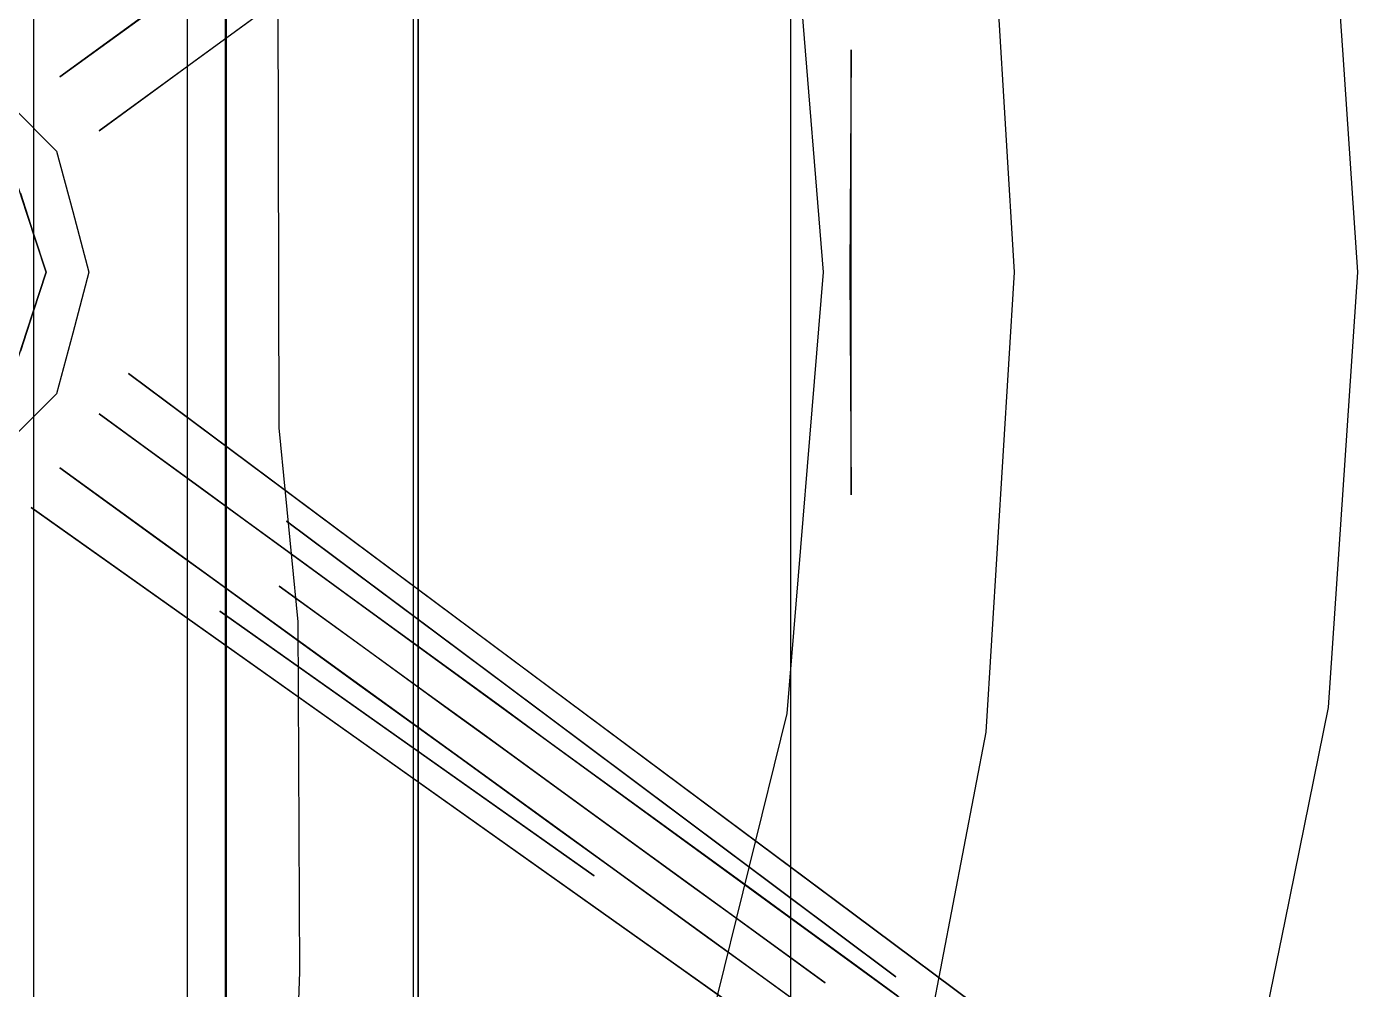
# Model space of a CAD drawing. Header units: millimetres. Extents: x -28.2 to 24.3, y -24.8 to 12.4.
# Drawn here: x 6.7804 to 6.9949, y -4.7396 to -4.5845 of the extents above; entities that cross this region are included whole.
import ezdxf

# ---------------------------------------------------------------- set-up
doc = ezdxf.new("R2010")
doc.units = ezdxf.units.MM
doc.layers.add('FURNISHINGELEMENT', color=8, linetype='Continuous')

msp = doc.modelspace()

# ---------------------------------------------------------------- linework, layer by layer
at = {"layer": 'FURNISHINGELEMENT'}
for p, q in [((6.80634, -4.87408, 0.75402), (6.80634, -4.37408, 0.75402)), ((6.78152, -4.43625, 0.71206), (6.78152, -4.81188, 0.71206)), ((6.78152, -4.43625, 0.71206), (6.78152, -4.81188, 0.71206)), ((6.81258, -4.43625, 0.68017), (6.81258, -4.81188, 0.68017)), ((6.81258, -4.43625, 0.68017), (6.81258, -4.81188, 0.68017)), ((6.84275, -4.81188, 0.71472), (6.84275, -4.43625, 0.71472)), ((6.84275, -4.81188, 0.71472), (6.84275, -4.43625, 0.71472)), ((6.84351, -4.81188, 0.68107), (6.84351, -4.43625, 0.68107)), ((6.90353, -4.43625, 0.72927), (6.90353, -4.81188, 0.72927)), ((6.90353, -4.43625, 0.72927), (6.90353, -4.81188, 0.72927)), ((6.81242, -4.48438, 0.64569), (6.81242, -4.76383, 0.64569)), ((6.93503, -4.55, 0.78137), (6.9396, -4.62408, 0.78243)), ((6.90886, -4.62408, 0.91168), (6.90302, -4.55296, 0.92076)), ((6.99019, -4.55395, 1.27344), (6.99254, -4.58902, 1.27344)), ((6.84609, -4.56191, 0.47107), (6.79208, -4.60126, 0.48962)), ((6.82111, -4.64916, 0.6722), (6.82094, -4.56721, 0.67228)), ((6.82111, -4.64916, 0.6722), (6.82094, -4.56721, 0.67228)), ((6.78575, -4.59256, 0.48962), (6.81838, -4.56893, 0.47843)), ((6.84351, -4.57711, 0.68107), (6.84351, -4.62407, 0.68107)), ((6.80188, -4.58088, 0.48409), (6.79382, -4.58672, 0.48685)), ((6.80817, -4.58954, 0.48409), (6.81621, -4.58368, 0.48132)), ((6.79382, -4.58672, 0.48685), (6.78575, -4.59256, 0.48962)), ((6.80012, -4.5954, 0.48685), (6.80817, -4.58954, 0.48409)), ((6.91328, -4.58823, 0.92975), (6.91311, -4.62408, 0.91195)), ((6.91328, -4.58823, 0.92975), (6.91311, -4.62408, 0.91195)), ((6.91328, -4.65993, 0.92975), (6.91328, -4.58823, 0.92975)), ((6.91328, -4.65993, 0.92975), (6.91328, -4.58823, 0.92975)), ((6.99254, -4.58902, 1.27344), (6.99489, -4.62408, 1.27344)), ((6.79208, -4.60126, 0.48962), (6.80012, -4.5954, 0.48685)), ((6.77805, -4.59737, 0.59041), (6.78521, -4.60453, 0.59041)), ((6.78521, -4.60453, 0.59041), (6.78783, -4.6143, 0.59041)), ((6.78046, -4.61462, 0.44873), (6.77739, -4.60516, 0.44873)), ((6.7794, -4.61135, 0.44873), (6.78147, -4.61771, 0.44873)), ((6.78354, -4.62408, 0.44873), (6.78046, -4.61462, 0.44873)), ((6.78783, -4.6143, 0.59041), (6.79045, -4.62408, 0.59041)), ((6.78147, -4.61771, 0.44873), (6.78354, -4.62408, 0.44873)), ((6.78046, -4.63354, 0.44873), (6.78354, -4.62408, 0.44873)), ((6.78354, -4.62408, 0.44873), (6.78147, -4.63045, 0.44873)), ((6.79045, -4.62408, 0.59041), (6.78783, -4.63386, 0.59041)), ((6.84351, -4.62407, 0.68107), (6.84351, -4.67102, 0.68107)), ((6.90296, -4.69519, 0.91954), (6.90886, -4.62408, 0.91168)), ((6.91311, -4.62408, 0.91195), (6.91328, -4.65993, 0.92975)), ((6.91311, -4.62408, 0.91195), (6.91328, -4.65993, 0.92975)), ((6.9396, -4.62408, 0.78243), (6.93503, -4.69816, 0.78137)), ((6.99489, -4.62408, 1.27344), (6.99254, -4.65915, 1.27344)), ((6.78147, -4.63045, 0.44873), (6.7794, -4.63681, 0.44873)), ((6.77739, -4.643, 0.44873), (6.78046, -4.63354, 0.44873)), ((6.78783, -4.63386, 0.59041), (6.78521, -4.64364, 0.59041)), ((6.79681, -4.64039, 0.46386), (6.82442, -4.66096, 0.45539)), ((6.82959, -4.66482, 0.4538), (6.79681, -4.64039, 0.46386)), ((6.78521, -4.64364, 0.59041), (6.77805, -4.65079, 0.59041)), ((6.80012, -4.65276, 0.48685), (6.79208, -4.6469, 0.48962)), ((6.79208, -4.6469, 0.48962), (6.84609, -4.68625, 0.47107)), ((6.79208, -4.6469, 0.48962), (6.84609, -4.68625, 0.47107)), ((6.80012, -4.65276, 0.48685), (6.79208, -4.6469, 0.48962)), ((6.82418, -4.68043, 0.67122), (6.82111, -4.64916, 0.6722)), ((6.82418, -4.68043, 0.67122), (6.82111, -4.64916, 0.6722)), ((6.80817, -4.65862, 0.48409), (6.80012, -4.65276, 0.48685)), ((6.80817, -4.65862, 0.48409), (6.80012, -4.65276, 0.48685)), ((6.81838, -4.67923, 0.47843), (6.78575, -4.6556, 0.48962)), ((6.78575, -4.6556, 0.48962), (6.79382, -4.66144, 0.48685)), ((6.81621, -4.66449, 0.48132), (6.80817, -4.65862, 0.48409)), ((6.81621, -4.66449, 0.48132), (6.80817, -4.65862, 0.48409)), ((6.99254, -4.65915, 1.27344), (6.99019, -4.69421, 1.27344)), ((6.80923, -4.68189, 0.4559), (6.78113, -4.66196, 0.46445)), ((6.78113, -4.66196, 0.46445), (6.83388, -4.69937, 0.44841)), ((6.79382, -4.66144, 0.48685), (6.80188, -4.66728, 0.48409)), ((6.82442, -4.66096, 0.45539), (6.85204, -4.68154, 0.44691)), ((6.82426, -4.67035, 0.47856), (6.81621, -4.66449, 0.48132)), ((6.82426, -4.67035, 0.47856), (6.81621, -4.66449, 0.48132)), ((6.85004, -4.6849, 0.43001), (6.82231, -4.66417, 0.43777)), ((6.82231, -4.66417, 0.43777), (6.85786, -4.69074, 0.42782)), ((6.85004, -4.6849, 0.43001), (6.82231, -4.66417, 0.43777)), ((6.82231, -4.66417, 0.43777), (6.85786, -4.69074, 0.42782)), ((6.86238, -4.68925, 0.44374), (6.82959, -4.66482, 0.4538)), ((6.80188, -4.66728, 0.48409), (6.80994, -4.67312, 0.48132)), ((6.83231, -4.67621, 0.4758), (6.82426, -4.67035, 0.47856)), ((6.83231, -4.67621, 0.4758), (6.82426, -4.67035, 0.47856)), ((6.84351, -4.67102, 0.68107), (6.84351, -4.71797, 0.68107)), ((6.80994, -4.67312, 0.48132), (6.818, -4.67896, 0.47856)), ((6.82918, -4.6805, 0.47601), (6.82113, -4.67465, 0.47878)), ((6.82113, -4.67465, 0.47878), (6.83507, -4.68478, 0.47398)), ((6.84035, -4.68208, 0.47303), (6.83231, -4.67621, 0.4758)), ((6.84035, -4.68208, 0.47303), (6.83231, -4.67621, 0.4758)), ((6.83962, -4.69854, 0.43053), (6.81152, -4.67867, 0.43832)), ((6.81152, -4.67867, 0.43832), (6.83997, -4.6988, 0.43043)), ((6.818, -4.67896, 0.47856), (6.82607, -4.6848, 0.4758)), ((6.85101, -4.70287, 0.46725), (6.81838, -4.67923, 0.47843)), ((6.83734, -4.70183, 0.44736), (6.80923, -4.68189, 0.4559)), ((6.82443, -4.7368, 0.67117), (6.82418, -4.68043, 0.67122)), ((6.82443, -4.7368, 0.67117), (6.82418, -4.68043, 0.67122)), ((6.83723, -4.68635, 0.47324), (6.82918, -4.6805, 0.47601)), ((6.8484, -4.68794, 0.47027), (6.84035, -4.68208, 0.47303)), ((6.8484, -4.68794, 0.47027), (6.84035, -4.68208, 0.47303)), ((6.85204, -4.68154, 0.44691), (6.88288, -4.70452, 0.43745)), ((6.82607, -4.6848, 0.4758), (6.83413, -4.69064, 0.47303)), ((6.83507, -4.68478, 0.47398), (6.84901, -4.69491, 0.46919)), ((6.84529, -4.6922, 0.47047), (6.83723, -4.68635, 0.47324)), ((6.84609, -4.68625, 0.47107), (6.9001, -4.72561, 0.45252)), ((6.84609, -4.68625, 0.47107), (6.9001, -4.72561, 0.45252)), ((6.88528, -4.71124, 0.42014), (6.85004, -4.6849, 0.43001)), ((6.88528, -4.71124, 0.42014), (6.85004, -4.6849, 0.43001)), ((6.85645, -4.6938, 0.46751), (6.8484, -4.68794, 0.47027)), ((6.85645, -4.6938, 0.46751), (6.8484, -4.68794, 0.47027)), ((6.83413, -4.69064, 0.47303), (6.84219, -4.69648, 0.47027)), ((6.85786, -4.69074, 0.42782), (6.88949, -4.71439, 0.41895)), ((6.85786, -4.69074, 0.42782), (6.88949, -4.71439, 0.41895)), ((6.91373, -4.7275, 0.42799), (6.86238, -4.68925, 0.44374)), ((6.85334, -4.69805, 0.4677), (6.84529, -4.6922, 0.47047)), ((6.84901, -4.69491, 0.46919), (6.85652, -4.70036, 0.4666)), ((6.86449, -4.69967, 0.46474), (6.85645, -4.6938, 0.46751)), ((6.86449, -4.69967, 0.46474), (6.85645, -4.6938, 0.46751)), ((6.99019, -4.69421, 1.27344), (6.98319, -4.72865, 1.27344)), ((6.84219, -4.69648, 0.47027), (6.85026, -4.70233, 0.46751)), ((6.88595, -4.76425, 0.91133), (6.90296, -4.69519, 0.91954)), ((6.83388, -4.69937, 0.44841), (6.88663, -4.73679, 0.43237)), ((6.87187, -4.72136, 0.42159), (6.83962, -4.69854, 0.43053)), ((6.83997, -4.6988, 0.43043), (6.87187, -4.72136, 0.42159)), ((6.86728, -4.70818, 0.4629), (6.85334, -4.69805, 0.4677)), ((6.93503, -4.69816, 0.78137), (6.91798, -4.78693, 0.77744)), ((6.85652, -4.70036, 0.4666), (6.86403, -4.70582, 0.46402)), ((6.87254, -4.70553, 0.46198), (6.86449, -4.69967, 0.46474)), ((6.87254, -4.70553, 0.46198), (6.86449, -4.69967, 0.46474)), ((6.86544, -4.72176, 0.43881), (6.83734, -4.70183, 0.44736)), ((6.85026, -4.70233, 0.46751), (6.85832, -4.70817, 0.46474)), ((6.90561, -4.74243, 0.44853), (6.85101, -4.70287, 0.46725)), ((6.86403, -4.70582, 0.46402), (6.87154, -4.71128, 0.46143)), ((6.88059, -4.71139, 0.45922), (6.87254, -4.70553, 0.46198)), ((6.88059, -4.71139, 0.45922), (6.87254, -4.70553, 0.46198)), ((6.88288, -4.70452, 0.43745), (6.91373, -4.7275, 0.42799)), ((6.85832, -4.70817, 0.46474), (6.86638, -4.71401, 0.46198)), ((6.88122, -4.71831, 0.4581), (6.86728, -4.70818, 0.4629)), ((6.87154, -4.71128, 0.46143), (6.87905, -4.71674, 0.45885)), ((6.88863, -4.71725, 0.45645), (6.88059, -4.71139, 0.45922)), ((6.88863, -4.71725, 0.45645), (6.88059, -4.71139, 0.45922)), ((6.92052, -4.73759, 0.41026), (6.88528, -4.71124, 0.42014)), ((6.92052, -4.73759, 0.41026), (6.88528, -4.71124, 0.42014)), ((6.86638, -4.71401, 0.46198), (6.87444, -4.71985, 0.45922)), ((6.88949, -4.71439, 0.41895), (6.92052, -4.73759, 0.41026)), ((6.88949, -4.71439, 0.41895), (6.92052, -4.73759, 0.41026)), ((6.84351, -4.71797, 0.68107), (6.84351, -4.76493, 0.68107)), ((6.87905, -4.71674, 0.45885), (6.88656, -4.72219, 0.45626)), ((6.89516, -4.72844, 0.4533), (6.88122, -4.71831, 0.4581)), ((6.89668, -4.72312, 0.45369), (6.88863, -4.71725, 0.45645)), ((6.89668, -4.72312, 0.45369), (6.88863, -4.71725, 0.45645)), ((6.87444, -4.71985, 0.45922), (6.88251, -4.72569, 0.45645)), ((6.89354, -4.74169, 0.43027), (6.86544, -4.72176, 0.43881)), ((6.88656, -4.72219, 0.45626), (6.89408, -4.72765, 0.45368)), ((6.90473, -4.72898, 0.45093), (6.89668, -4.72312, 0.45369)), ((6.90473, -4.72898, 0.45093), (6.89668, -4.72312, 0.45369)), ((6.88251, -4.72569, 0.45645), (6.89057, -4.73153, 0.45369)), ((6.9001, -4.72561, 0.45252), (6.9329, -4.74951, 0.44125)), ((6.9001, -4.72561, 0.45252), (6.9329, -4.74951, 0.44125)), ((6.89408, -4.72765, 0.45368), (6.90159, -4.73311, 0.45109)), ((6.9091, -4.73857, 0.44851), (6.89516, -4.72844, 0.4533)), ((6.91277, -4.73484, 0.44816), (6.90473, -4.72898, 0.45093)), ((6.91277, -4.73484, 0.44816), (6.90473, -4.72898, 0.45093)), ((6.96507, -4.76576, 0.41223), (6.91373, -4.7275, 0.42799)), ((6.91373, -4.7275, 0.42799), (6.94457, -4.75048, 0.41852)), ((6.98319, -4.72865, 1.27344), (6.97619, -4.76309, 1.27344)), ((6.89057, -4.73153, 0.45369), (6.89863, -4.73737, 0.45093)), ((6.90159, -4.73311, 0.45109), (6.9091, -4.73857, 0.44851)), ((6.92082, -4.74071, 0.4454), (6.91277, -4.73484, 0.44816)), ((6.92082, -4.74071, 0.4454), (6.91277, -4.73484, 0.44816)), ((6.82209, -4.81188, 0.67182), (6.82443, -4.7368, 0.67117)), ((6.82209, -4.81188, 0.67182), (6.82443, -4.7368, 0.67117)), ((6.88663, -4.73679, 0.43237), (6.91972, -4.76026, 0.42231)), ((6.89863, -4.73737, 0.45093), (6.90669, -4.74321, 0.44816))]:
    msp.add_line(p, q, dxfattribs=at)

doc.saveas('drawing.dxf')
